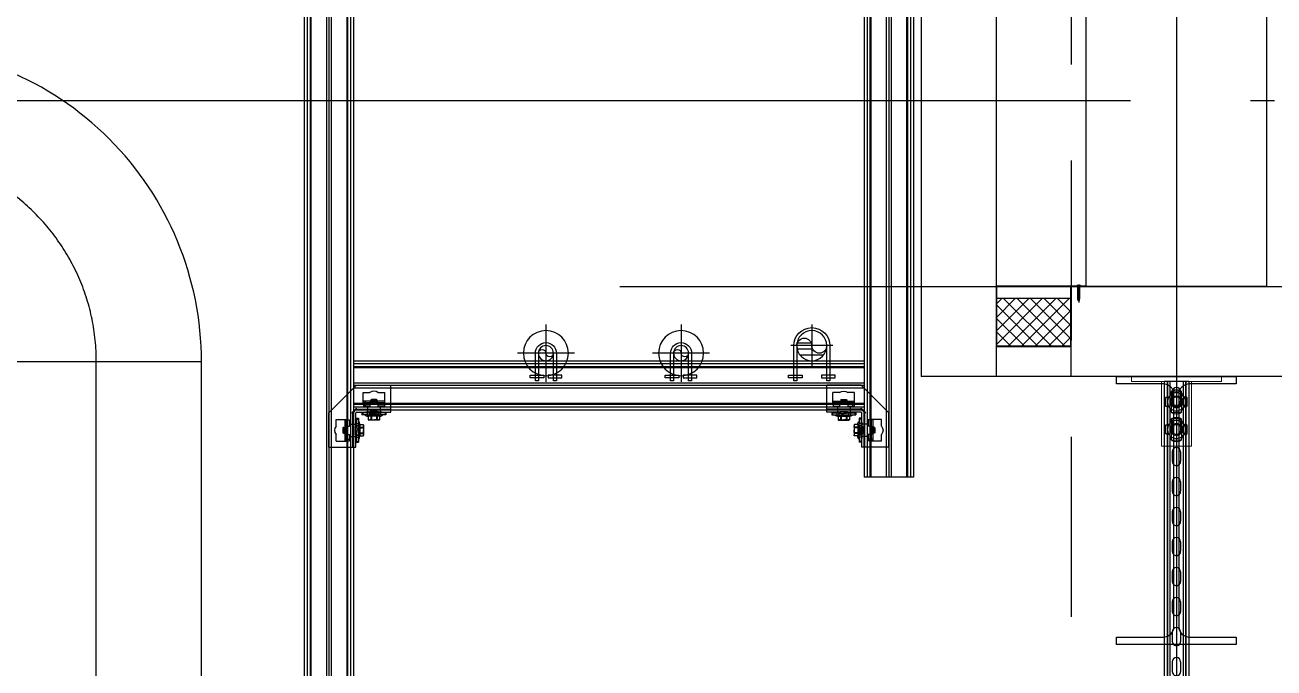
# Model space of a CAD drawing. Header units: millimetres. Extents: x 0 to 268175, y 0 to 74250.
# Drawn here: x 92769 to 94848, y 51813 to 52884 of the extents above; entities that cross this region are included whole.
import ezdxf

# ---------------------------------------------------------------- set-up
doc = ezdxf.new("R2010")
doc.units = ezdxf.units.MM
doc.header["$LTSCALE"] = 200
for name, pattern in [('CEN-GAUN', [32.2, 30, -1, 0.2, -1]), ('CEN6', [12, 10, -0.75, 0.5, -0.75]), ('CENTER', [50.8, 31.75, -6.35, 6.35, -6.35]), ('HID', [2.3, 1.5, -0.8]), ('phl_thick', [0])]:
    doc.linetypes.add(name, pattern=pattern)
for name, color, linetype in [('1 CEN', 15, 'CEN-GAUN'), ('1 OA', 4, 'Continuous'), ('@@P3_P4 환상망 SUPPORT', 143, 'Continuous'), ('BA', 9, 'Continuous'), ('PIPE', 3, 'Continuous')]:
    doc.layers.add(name, color=color, linetype=linetype)

# ---------------------------------------------------------------- blocks, each defined once
blk = doc.blocks.new('*U4377')
at = {"layer": '@@P3_P4 환상망 SUPPORT', "linetype": 'phl_thick'}
for p, q in [((-20.5, 0), (-20.5, 1336)), ((-15.6, 0), (-15.6, 1336)), ((-15.1, 0), (-15.1, 1336)), ((-11, 0), (-11, 1336)), ((11, 0), (11, 1336)), ((15.1, 0), (15.1, 1336)), ((15.6, 0), (15.6, 1336)), ((20.5, 0), (20.5, 1336)), ((-7, 1267), (-7, 1283)), ((7, 1267), (7, 1283)), ((-7, 1217), (-7, 1233)), ((7, 1217), (7, 1233)), ((-7, 1167), (-7, 1183)), ((7, 1167), (7, 1183)), ((-7, 1117), (-7, 1133)), ((7, 1117), (7, 1133)), ((-7, 1067), (-7, 1083)), ((7, 1067), (7, 1083)), ((-7, 1017), (-7, 1033)), ((7, 1017), (7, 1033)), ((-7, 967), (-7, 983)), ((7, 967), (7, 983)), ((-7, 917), (-7, 933)), ((7, 917), (7, 933)), ((-7, 867), (-7, 883)), ((7, 867), (7, 883)), ((-7, 817), (-7, 833)), ((7, 817), (7, 833)), ((-7, 767), (-7, 783)), ((7, 767), (7, 783)), ((-7, 717), (-7, 733)), ((7, 717), (7, 733)), ((-7, 667), (-7, 683)), ((7, 667), (7, 683)), ((-7, 617), (-7, 633)), ((7, 617), (7, 633)), ((-7, 567), (-7, 583)), ((7, 567), (7, 583)), ((-7, 517), (-7, 533)), ((7, 517), (7, 533)), ((-7, 467), (-7, 483)), ((7, 467), (7, 483)), ((-7, 417), (-7, 433)), ((7, 417), (7, 433)), ((-7, 367), (-7, 383)), ((7, 367), (7, 383)), ((-7, 317), (-7, 333)), ((7, 317), (7, 333)), ((-7, 267), (-7, 283)), ((7, 267), (7, 283)), ((-7, 217), (-7, 233)), ((7, 217), (7, 233)), ((-7, 167), (-7, 183)), ((7, 167), (7, 183)), ((-7, 117), (-7, 133)), ((7, 117), (7, 133)), ((-7, 67), (-7, 83)), ((7, 67), (7, 83)), ((-7, 17), (-7, 33)), ((7, 17), (7, 33))]:
    blk.add_line(p, q, dxfattribs=at)
at = {"layer": '@@P3_P4 환상망 SUPPORT', "linetype": 'Continuous'}
for p, q in [((-20.5, 1336), (20.5, 1336)), ((-20.5, 0), (20.5, 0))]:
    blk.add_line(p, q, dxfattribs=at)
at = {"layer": '@@P3_P4 환상망 SUPPORT', "linetype": 'phl_thick'}
for centre, start, end in [((0, 1283), 0.0003, 180.0003), ((0, 1267), 180.0003, 0.0003), ((0, 1233), 0.0003, 180.0003), ((0, 1217), 180.0003, 0.0003), ((0, 1183), 0.0003, 180.0003), ((0, 1167), 180.0003, 0.0003), ((0, 1133), 0.0003, 180.0003), ((0, 1117), 180.0003, 0.0003), ((0, 1083), 0.0003, 180.0003), ((0, 1067), 180.0003, 0.0003), ((0, 1033), 0.0003, 180.0003), ((0, 1017), 180.0003, 0.0003), ((0, 983), 0.0003, 180.0003), ((0, 967), 180.0003, 0.0003), ((0, 933), 0.0003, 180.0003), ((0, 917), 180.0003, 0.0003), ((0, 883), 0.0003, 180.0003), ((0, 867), 180.0003, 0.0003), ((0, 833), 0.0003, 180.0003), ((0, 817), 180.0003, 0.0003), ((0, 783), 0.0003, 180.0003), ((0, 767), 180.0003, 0.0003), ((0, 733), 0.0003, 180.0003), ((0, 717), 180.0003, 0.0003), ((0, 683), 0.0003, 180.0003), ((0, 667), 180.0003, 0.0003), ((0, 633), 0.0003, 180.0003), ((0, 617), 180.0003, 0.0003), ((0, 583), 0.0003, 180.0003), ((0, 567), 180.0003, 0.0003), ((0, 533), 0.0003, 180.0003), ((0, 517), 180.0003, 0.0003), ((0, 483), 0.0003, 180.0003), ((0, 467), 180.0003, 0.0003), ((0, 433), 0.0003, 180.0003), ((0, 417), 180.0003, 0.0003), ((0, 383), 0.0003, 180.0003), ((0, 367), 180.0003, 0.0003), ((0, 333), 0.0003, 180.0003), ((0, 317), 180.0003, 0.0003), ((0, 283), 0.0003, 180.0003), ((0, 267), 180.0003, 0.0003), ((0, 233), 0.0003, 180.0003), ((0, 217), 180.0003, 0.0003), ((0, 183), 0.0003, 180.0003), ((0, 167), 180.0003, 0.0003), ((0, 133), 0.0003, 180.0003), ((0, 117), 180.0003, 0.0003), ((0, 83), 0.0003, 180.0003), ((0, 67), 180.0003, 0.0003), ((0, 33), 0.0003, 180.0003), ((0, 17), 180.0003, 0.0003)]:
    blk.add_arc(centre, 7, start, end, dxfattribs=at)
blk = doc.blocks.new('A$C1199bcb0')
at = {"layer": '@@P3_P4 환상망 SUPPORT', "color": 2, "linetype": 'phl_thick'}
for p, q in [((-18, 6), (-17.99649, 6.117777)), ((-18, -6), (-18, 6)), ((-17.99649, 6.117777), (-17.986084, 6.235472)), ((-17.986084, 6.235472), (-17.968693, 6.352408)), ((-17.968693, 6.352408), (-17.944448, 6.467915)), ((-17.944448, 6.467915), (-17.913618, 6.581325)), ((-17.913618, 6.581325), (-17.876478, 6.691977)), ((-17.876478, 6.691977), (-17.832987, 6.800099)), ((-17.832987, 6.800099), (-17.782843, 6.90625)), ((-17.782843, 6.90625), (-17.726339, 7.009788)), ((-17.726339, 7.009788), (-17.663683, 7.110023)), ((-17.663683, 7.110023), (-17.595186, 7.206336)), ((-17.595186, 7.206336), (-17.521322, 7.298238)), ((-17.521322, 7.298238), (-17.442581, 7.385253)), ((-17.442581, 7.385253), (-17.359451, 7.466933)), ((-17.359451, 7.466933), (-17.272411, 7.54299)), ((-17.272411, 7.54299), (-17.182116, 7.613221)), ((-17.182116, 7.613221), (-17.089214, 7.677382)), ((-17.089214, 7.677382), (-16.99437, 7.735268)), ((-16.99437, 7.735268), (-16.898317, 7.78686)), ((-16.898317, 7.78686), (-16.801819, 7.832213)), ((-16.801819, 7.832213), (-16.705605, 7.871396)), ((-16.705605, 7.871396), (-16.608332, 7.905217)), ((-16.608332, 7.905217), (-16.509245, 7.934047)), ((-16.509245, 7.934047), (-16.408728, 7.957771)), ((-16.408728, 7.957771), (-16.307163, 7.976272)), ((-16.307163, 7.976272), (-16.204935, 7.989459)), ((-16.204935, 7.989459), (-16.102423, 7.997347)), ((-16.102423, 7.997347), (-16, 8)), ((-16, 8), (-14.439052, 8)), ((-14.439049, 8.000031), (-14.231407, 8.004602)), ((-14.231407, 8.004602), (-14.024026, 8.018427)), ((-14.024026, 8.018427), (-13.817566, 8.041426)), ((-13.817566, 8.041426), (-13.612699, 8.073442)), ((-13.612699, 8.073442), (-13.410096, 8.114311)), ((-13.410096, 8.114311), (-13.208317, 8.164452)), ((-13.208317, 8.164452), (-13.002339, 8.225616)), ((-13.002339, 8.225616), (-12.793396, 8.298335)), ((-12.793396, 8.298335), (-12.583125, 8.383024)), ((-12.583125, 8.383024), (-12.373108, 8.479752)), ((-12.373108, 8.479752), (-12.202334, 8.568009)), ((-12.202334, 8.568009), (-12.032001, 8.66519)), ((-12.032001, 8.66519), (-11.862731, 8.771353)), ((-11.862731, 8.771353), (-11.69539, 8.886751)), ((-11.69539, 8.886751), (-11.530483, 9.011345)), ((-11.530483, 9.011345), (-11.36902, 9.14507)), ((-11.36902, 9.14507), (-11.212824, 9.286802)), ((-11.212824, 9.286802), (-11.06258, 9.43597)), ((-11.06258, 9.43597), (-10.918729, 9.592018)), ((-10.918729, 9.592018), (-10.782094, 9.754732)), ((-10.782094, 9.754732), (-10.652928, 9.923378)), ((-10.652928, 9.923378), (-10.532238, 10.096755)), ((-10.532238, 10.096755), (-10.420465, 10.273729)), ((-10.420465, 10.273729), (-10.317712, 10.453605)), ((-10.317712, 10.453605), (-10.224151, 10.635519)), ((-10.224151, 10.635519), (-10.14017, 10.817799)), ((-10.14017, 10.817799), (-10.065554, 10.999621)), ((-10.065554, 10.999621), (-10, 11.18034)), ((-10, 11.18034), (-7.5, 18.540497)), ((-8.5, -4.129467), (-8.5, 4.129467)), ((-7.862192, 17.474161), (-8, 17.5)), ((-8, 17.068443), (-8, 17.5)), ((-7.826223, 5.296482), (-7.478477, 5.497254)), ((-7.478477, 5.497254), (-7.13805, 5.6938)), ((-7.13805, 5.6938), (-6.803941, 5.886698)), ((-6.803941, 5.886698), (-6.475198, 6.076497)), ((-6.475198, 6.076497), (-6.150906, 6.263728)), ((-6.150906, 6.263728), (-5.830178, 6.4489)), ((-5.830178, 6.4489), (-5.512148, 6.632514)), ((-5.512148, 6.632514), (-4.880781, 6.997035)), ((-4.880781, 6.997035), (-4.565745, 7.17892)), ((-4.565745, 7.17892), (-4.25, 7.361216)), ((-4.25, 7.361216), (-3.934255, 7.543511)), ((-3.934255, 7.543511), (-3.619219, 7.725397)), ((-3.619219, 7.725397), (-3.304035, 7.907369)), ((-3.304035, 7.907369), (-2.987851, 8.089918)), ((-2.987851, 8.089918), (-2.669822, 8.273532)), ((-2.669822, 8.273532), (-2.349094, 8.458704)), ((-2.349094, 8.458704), (-2.024802, 8.645934)), ((-2.024802, 8.645934), (-1.696059, 8.835734)), ((-1.696059, 8.835734), (-1.361951, 9.028632)), ((-1.361951, 9.028632), (-1.021523, 9.225178)), ((-1.021523, 9.225178), (-0.673776, 9.425949)), ((1.09777, 9.181157), (0.673776, 9.425949)), ((1.511166, 8.942483), (1.09777, 9.181157)), ((1.91576, 8.70889), (1.511166, 8.942483)), ((2.313254, 8.479397), (1.91576, 8.70889)), ((2.705276, 8.253062), (2.313254, 8.479397)), ((3.093409, 8.028974), (2.705276, 8.253062)), ((3.479206, 7.806234), (3.093409, 8.028974)), ((3.864216, 7.583949), (3.479206, 7.806234)), ((4.597267, 7.160721), (3.864216, 7.583949)), ((4.943779, 6.960663), (4.597267, 7.160721)), ((5.290677, 6.760381), (4.943779, 6.960663)), ((5.639091, 6.559224), (5.290677, 6.760381)), ((5.990151, 6.356539), (5.639091, 6.559224)), ((6.344997, 6.151669), (5.990151, 6.356539)), ((6.704797, 5.943938), (6.344997, 6.151669)), ((7.444122, 5.517089), (6.704797, 5.943938)), ((7.826223, 5.296482), (7.444122, 5.517089)), ((10, 11.18034), (7.5, 18.540497)), ((8.5, -4.129467), (8.5, 4.129467)), ((10.0619, 11.00917), (10, 11.18034)), ((10.131785, 10.837331), (10.0619, 11.00917)), ((10.20982, 10.665387), (10.131785, 10.837331)), ((10.296167, 10.493907), (10.20982, 10.665387)), ((10.390993, 10.323456), (10.296167, 10.493907)), ((10.494428, 10.154656), (10.390993, 10.323456)), ((10.605843, 9.989169), (10.494428, 10.154656)), ((10.724691, 9.827928), (10.605843, 9.989169)), ((10.850639, 9.671434), (10.724691, 9.827928)), ((10.983347, 9.520192), (10.850639, 9.671434)), ((11.122479, 9.374703), (10.983347, 9.520192)), ((11.26755, 9.235579), (11.122479, 9.374703)), ((11.417344, 9.103769), (11.26755, 9.235579)), ((11.571177, 8.979536), (11.417344, 9.103769)), ((11.728471, 8.863041), (11.571177, 8.979536)), ((11.888385, 8.754602), (11.728471, 8.863041)), ((12.049542, 8.654679), (11.888385, 8.754602)), ((12.211309, 8.563124), (12.049542, 8.654679)), ((12.373108, 8.479752), (12.211309, 8.563124)), ((12.583125, 8.383024), (12.373118, 8.4798)), ((12.793396, 8.298335), (12.583125, 8.383024)), ((13.002339, 8.225616), (12.793396, 8.298335)), ((13.208317, 8.164452), (13.002339, 8.225616)), ((13.410096, 8.114311), (13.208317, 8.164452)), ((13.612699, 8.073442), (13.410096, 8.114311)), ((13.817566, 8.041426), (13.612699, 8.073442)), ((14.024026, 8.018427), (13.817566, 8.041426)), ((14.231407, 8.004602), (14.024026, 8.018427)), ((14.439052, 8), (14.231407, 8.004602)), ((14.439052, 8), (14.690674, 8)), ((14.690674, 8), (14.945595, 8)), ((14.945595, 8), (15.203898, 8)), ((15.203898, 8), (15.465673, 8)), ((15.465673, 8), (15.731009, 8)), ((15.731009, 8), (16, 8)), ((16.102423, 7.997347), (16, 8)), ((16.204935, 7.989459), (16.102423, 7.997347)), ((16.307163, 7.976272), (16.204935, 7.989459)), ((16.408728, 7.957771), (16.307163, 7.976272)), ((16.509245, 7.934047), (16.408728, 7.957771)), ((16.608332, 7.905217), (16.509245, 7.934047)), ((16.705605, 7.871395), (16.608332, 7.905217)), ((16.801819, 7.832213), (16.705605, 7.871395)), ((16.898317, 7.78686), (16.801819, 7.832213)), ((16.99437, 7.735268), (16.898317, 7.78686)), ((17.089214, 7.677382), (16.99437, 7.735268)), ((17.182116, 7.613221), (17.089214, 7.677382)), ((17.272411, 7.54299), (17.182116, 7.613221)), ((17.359451, 7.466933), (17.272411, 7.54299)), ((17.442581, 7.385253), (17.359451, 7.466933)), ((17.521322, 7.298238), (17.442581, 7.385253)), ((17.595186, 7.206336), (17.521322, 7.298238)), ((17.663683, 7.110023), (17.595186, 7.206336)), ((17.726339, 7.009788), (17.663683, 7.110023)), ((17.782843, 6.90625), (17.726339, 7.009788)), ((17.832987, 6.800099), (17.782843, 6.90625)), ((17.876478, 6.691977), (17.832987, 6.800099)), ((17.913618, 6.581325), (17.876478, 6.691977)), ((17.944448, 6.467915), (17.913618, 6.581325)), ((17.968693, 6.352408), (17.944448, 6.467915)), ((17.986084, 6.235472), (17.968693, 6.352408)), ((17.99649, 6.117777), (17.986084, 6.235472)), ((18, 6), (17.99649, 6.117777)), ((18, -6), (18, 6)), ((-17.99649, -6.117777), (-18, -6)), ((-17.986084, -6.235472), (-17.99649, -6.117777)), ((-17.968693, -6.352408), (-17.986084, -6.235472)), ((-17.944448, -6.467915), (-17.968693, -6.352408)), ((-17.913618, -6.581325), (-17.944448, -6.467915)), ((-17.876478, -6.691977), (-17.913618, -6.581325)), ((-17.832987, -6.800099), (-17.876478, -6.691977)), ((-17.782843, -6.90625), (-17.832987, -6.800099)), ((-17.726339, -7.009788), (-17.782843, -6.90625)), ((-17.663683, -7.110023), (-17.726339, -7.009788)), ((-17.595186, -7.206336), (-17.663683, -7.110023)), ((-17.521322, -7.298238), (-17.595186, -7.206336)), ((-17.442581, -7.385253), (-17.521322, -7.298238)), ((-17.359451, -7.466933), (-17.442581, -7.385253)), ((-17.272411, -7.54299), (-17.359451, -7.466933)), ((-17.182116, -7.613221), (-17.272411, -7.54299)), ((-17.089214, -7.677382), (-17.182116, -7.613221)), ((-16.99437, -7.735268), (-17.089214, -7.677382)), ((-16.898317, -7.78686), (-16.99437, -7.735268)), ((-16.801819, -7.832213), (-16.898317, -7.78686)), ((-16.705605, -7.871395), (-16.801819, -7.832213)), ((-16.608332, -7.905217), (-16.705605, -7.871395)), ((-16.509245, -7.934047), (-16.608332, -7.905217)), ((-16.408728, -7.957771), (-16.509245, -7.934047)), ((-16.307163, -7.976272), (-16.408728, -7.957771)), ((-16.204935, -7.989459), (-16.307163, -7.976272)), ((-16.102423, -7.997347), (-16.204935, -7.989459)), ((-16, -8), (-16.102423, -7.997347)), ((-16, -8), (-14.439052, -8)), ((-14.231407, -8.004602), (-14.439052, -8)), ((-14.024026, -8.018427), (-14.231407, -8.004602)), ((-13.817566, -8.041426), (-14.024026, -8.018427)), ((-13.612699, -8.073442), (-13.817566, -8.041426)), ((-13.410096, -8.114311), (-13.612699, -8.073442)), ((-13.208317, -8.164452), (-13.410096, -8.114311)), ((-13.002339, -8.225616), (-13.208317, -8.164452)), ((-12.793396, -8.298335), (-13.002339, -8.225616)), ((-12.583125, -8.383024), (-12.793396, -8.298335)), ((-12.373118, -8.4798), (-12.583125, -8.383024)), ((-12.202317, -8.567993), (-12.373108, -8.479752)), ((-12.031596, -8.665364), (-12.202317, -8.567993)), ((-11.861625, -8.77208), (-12.031596, -8.665364)), ((-11.693248, -8.888251), (-11.861625, -8.77208)), ((-11.528074, -9.013275), (-11.693248, -8.888251)), ((-11.366937, -9.146872), (-11.528074, -9.013275)), ((-11.210513, -9.288848), (-11.366937, -9.146872)), ((-11.059873, -9.438622), (-11.210513, -9.288848)), ((-10.916073, -9.595039), (-11.059873, -9.438622)), ((-10.779813, -9.757758), (-10.916073, -9.595039)), ((-10.651197, -9.925931), (-10.779813, -9.757758)), ((-10.530719, -10.099052), (-10.651197, -9.925931)), ((-10.41886, -10.276366), (-10.530719, -10.099052)), ((-10.316502, -10.45592), (-10.41886, -10.276366)), ((-10.223629, -10.63676), (-10.316502, -10.45592)), ((-10.140051, -10.81822), (-10.223629, -10.63676)), ((-10.065572, -10.999636), (-10.140051, -10.81822)), ((-10, -11.18034), (-10.065572, -10.999636)), ((-7.5, -18.540497), (-10, -11.18034)), ((-7.444122, -5.517089), (-7.826223, -5.296482)), ((-6.704797, -5.943938), (-7.444122, -5.517089)), ((-6.344997, -6.151669), (-6.704797, -5.943938)), ((-5.990151, -6.356539), (-6.344997, -6.151669)), ((-5.639091, -6.559224), (-5.990151, -6.356539)), ((-5.290677, -6.760381), (-5.639091, -6.559224)), ((-4.943779, -6.960663), (-5.290677, -6.760381)), ((-4.597267, -7.160721), (-4.943779, -6.960663)), ((-4.25, -7.361216), (-4.597267, -7.160721)), ((-3.864216, -7.583949), (-4.25, -7.361216)), ((-3.479206, -7.806234), (-3.864216, -7.583949)), ((-3.093409, -8.028974), (-3.479206, -7.806234)), ((-2.705276, -8.253062), (-3.093409, -8.028974)), ((-2.313254, -8.479397), (-2.705276, -8.253062)), ((-1.91576, -8.70889), (-2.313254, -8.479397)), ((-1.511166, -8.942483), (-1.91576, -8.70889)), ((-1.09777, -9.181157), (-1.511166, -8.942483)), ((-0.673776, -9.425949), (-1.09777, -9.181157)), ((0.673776, -9.425949), (1.09777, -9.181157)), ((1.09777, -9.181157), (1.511166, -8.942483)), ((1.511166, -8.942483), (1.91576, -8.70889)), ((1.91576, -8.70889), (2.313254, -8.479397)), ((2.313254, -8.479397), (2.705276, -8.253062)), ((2.705276, -8.253062), (3.093409, -8.028974)), ((3.093409, -8.028974), (3.479206, -7.806234)), ((3.479206, -7.806234), (3.864216, -7.583949)), ((3.864216, -7.583949), (4.25, -7.361216)), ((4.25, -7.361216), (4.597267, -7.160721)), ((4.597267, -7.160721), (4.943779, -6.960663)), ((4.943779, -6.960663), (5.290677, -6.760381)), ((5.290677, -6.760381), (5.639091, -6.559224)), ((5.639091, -6.559224), (5.990151, -6.356539)), ((5.990151, -6.356539), (6.344997, -6.151669)), ((6.344997, -6.151669), (6.704797, -5.943938)), ((6.704797, -5.943938), (7.070754, -5.732653)), ((7.070754, -5.732653), (7.444122, -5.517089)), ((7.444122, -5.517089), (7.826223, -5.296482)), ((7.5, -18.540497), (10, -11.18034)), ((8, -17.5), (7.862205, -17.474163)), ((8, -17.5), (8, -17.068485)), ((10, -11.18034), (10.079742, -10.963325)), ((10.079742, -10.963325), (10.172623, -10.744906)), ((10.172623, -10.744906), (10.279159, -10.526212)), ((10.279159, -10.526212), (10.399189, -10.309495)), ((10.399189, -10.309495), (10.532238, -10.096755)), ((10.532238, -10.096755), (10.678125, -9.889198)), ((10.678125, -9.889198), (10.835908, -9.688932)), ((10.835908, -9.688932), (11.004268, -9.497615)), ((11.004268, -9.497615), (11.182281, -9.316057)), ((11.182281, -9.316057), (11.36902, -9.14507)), ((11.36902, -9.14507), (11.563231, -8.985682)), ((11.563231, -8.985682), (11.762086, -8.839511)), ((11.762086, -8.839511), (11.96414, -8.706587)), ((11.96414, -8.706587), (12.168209, -8.586729)), ((12.168209, -8.586729), (12.373108, -8.479752)), ((12.373108, -8.479752), (12.583125, -8.383024)), ((12.583125, -8.383024), (12.793396, -8.298335)), ((12.793396, -8.298335), (13.002339, -8.225616)), ((13.002339, -8.225616), (13.208317, -8.164452)), ((13.208317, -8.164452), (13.410096, -8.114311)), ((13.410096, -8.114311), (13.612699, -8.073442)), ((13.612699, -8.073442), (13.817566, -8.041426)), ((13.817566, -8.041426), (14.024026, -8.018427)), ((14.024026, -8.018427), (14.231407, -8.004602)), ((14.231407, -8.004602), (14.439052, -8)), ((14.439052, -8), (14.690674, -8)), ((14.690674, -8), (14.945595, -8)), ((14.945595, -8), (15.203898, -8)), ((15.203898, -8), (15.465673, -8)), ((15.465673, -8), (15.731009, -8)), ((15.731009, -8), (16, -8)), ((16, -8), (16.102423, -7.997347)), ((16.102423, -7.997347), (16.204935, -7.989459)), ((16.204935, -7.989459), (16.307163, -7.976272)), ((16.307163, -7.976272), (16.408728, -7.957771)), ((16.408728, -7.957771), (16.509245, -7.934047)), ((16.509245, -7.934047), (16.608332, -7.905217)), ((16.608332, -7.905217), (16.705605, -7.871396)), ((16.705605, -7.871396), (16.801819, -7.832213)), ((16.801819, -7.832213), (16.898317, -7.78686)), ((16.898317, -7.78686), (16.99437, -7.735268)), ((16.99437, -7.735268), (17.089214, -7.677382)), ((17.089214, -7.677382), (17.182116, -7.613221)), ((17.182116, -7.613221), (17.272411, -7.54299)), ((17.272411, -7.54299), (17.359451, -7.466933)), ((17.359451, -7.466933), (17.442581, -7.385253)), ((17.442581, -7.385253), (17.521322, -7.298238)), ((17.521322, -7.298238), (17.595186, -7.206336)), ((17.595186, -7.206336), (17.663683, -7.110023)), ((17.663683, -7.110023), (17.726339, -7.009788)), ((17.726339, -7.009788), (17.782843, -6.90625)), ((17.782843, -6.90625), (17.832987, -6.800099)), ((17.832987, -6.800099), (17.876478, -6.691977)), ((17.876478, -6.691977), (17.913618, -6.581325)), ((17.913618, -6.581325), (17.944448, -6.467915)), ((17.944448, -6.467915), (17.968693, -6.352408)), ((17.968693, -6.352408), (17.986084, -6.235472)), ((17.986084, -6.235472), (17.99649, -6.117777)), ((17.99649, -6.117777), (18, -6))]:
    blk.add_line(p, q, dxfattribs=at)
for radius in [10.3, 8.5]:
    blk.add_circle((0, 0), radius, dxfattribs=at)
for radius, start, end in [(15, 145.575707658, 214.424292384), (15, 48.189685111, 131.810314902), (9.45, 145.911393746, 154.088606254), (20, 67.975687163, 112.024312837), (9.45, 85.911393747, 94.088606253), (9.45, 25.911393746, 34.088606254), (15, 0, 34.424292384), (15, 325.575707658, 0), (15, 228.189685098, 311.810314889), (9.45, 205.911393746, 214.088606254), (20, 247.975687163, 292.024312837), (9.45, 265.911393747, 274.088606253), (9.45, 325.911393746, 334.088606254)]:
    blk.add_arc((0, 0), radius, start, end, dxfattribs=at)
blk = doc.blocks.new('A$Cbeba9721')
at = {"layer": '@@P3_P4 환상망 SUPPORT', "color": 5, "linetype": 'Continuous', "lineweight": 0}
for p, q in [((-75, 0), (75, 0)), ((-75, 0), (-75, -8)), ((75, 0), (75, -8)), ((-75, -8), (75, -8)), ((-25, -116), (-25, -8)), ((25, -116), (25, -8)), ((-8.2, -25), (-8.2, -35.3)), ((7.2, -24), (-7.2, -24)), ((8.2, -35.3), (8.2, -25)), ((-8.2, -48.7), (-8.2, -59)), ((-7.2, -60), (7.2, -60)), ((8.2, -59), (8.2, -48.7)), ((-8.2, -71), (-8.2, -81.3)), ((7.2, -70), (-7.2, -70)), ((8.2, -81.3), (8.2, -71)), ((-8.2, -94.7), (-8.2, -105)), ((8.2, -105), (8.2, -94.7)), ((-17, -116), (-25, -116)), ((-17, -116), (17, -116)), ((-7.2, -106), (7.2, -106)), ((25, -116), (17, -116))]:
    blk.add_line(p, q, dxfattribs=at)
for centre, radius, start, end in [((0, -42), 10.7, 140.7731, 219.2269), ((-7.2, -25), 1, 90, 180), ((7.2, -25), 1, 0, 90), ((0, -42), 10.7, 320.7731, 39.2269), ((-7.2, -59), 1, 180, 270), ((7.2, -59), 1, 270, 0), ((0, -88), 10.7, 140.7731, 219.2269), ((-7.2, -71), 1, 90, 180), ((7.2, -71), 1, 0, 90), ((0, -88), 10.7, 320.7731, 39.2269), ((-7.2, -105), 1, 180, 270), ((7.2, -105), 1, 270, 0)]:
    blk.add_arc(centre, radius, start, end, dxfattribs=at)
at = {"layer": '@@P3_P4 환상망 SUPPORT', "color": 2}
for p in [(0, -42), (0, -88)]:
    blk.add_blockref('A$C1199bcb0', p, dxfattribs=at)
blk = doc.blocks.new('1 DT-90-EL')
at = {"color": 0}
blk.add_lwpolyline([(-150, -100), (-50, -100, -0.414214), (0, -50), (0, 50, 0.414214)], format="xyb", close=True, dxfattribs=at)
blk.add_lwpolyline([(0, -50), (0, -50)])
at = {"color": 1, "linetype": 'CENTER', "ltscale": 2}
blk.add_arc((0, -100), 100, 90, 180, dxfattribs=at)
blk = doc.blocks.new('*U4396')
at = {"layer": '@@P3_P4 환상망 SUPPORT', "linetype": 'phl_thick'}
for p, q in [((0, 41), (2836, 41)), ((0, 36.1), (2836, 36.1)), ((0, 31.3), (2836, 31.3)), ((0, 30.6), (2836, 30.6)), ((0, 30.4), (2836, 30.4)), ((0, 29.7), (2836, 29.7)), ((0, 4.1), (2836, 4.1)), ((0, 0), (2836, 0)), ((0, -4.1), (2836, -4.1)), ((0, -29.7), (2836, -29.7)), ((0, -30.4), (2836, -30.4)), ((0, -30.6), (2836, -30.6)), ((0, -31.3), (2836, -31.3)), ((0, -36.1), (2836, -36.1)), ((0, -41), (2836, -41))]:
    blk.add_line(p, q, dxfattribs=at)
blk = doc.blocks.new('*U4348')
at = {"layer": '@@P3_P4 환상망 SUPPORT', "linetype": 'phl_thick'}
for p, q in [((0, 41), (1659.4, 41)), ((0, -41), (0, 41)), ((0, 36.1), (1659.4, 36.1)), ((0, 31.3), (1659.4, 31.3)), ((0, 30.6), (1659.4, 30.6)), ((0, 30.4), (1659.4, 30.4)), ((0, 29.7), (1659.4, 29.7)), ((1659.4, -41), (1659.4, 41)), ((0, 4.1), (1659.4, 4.1)), ((0, 0), (1659.4, 0)), ((0, -4.1), (1659.4, -4.1)), ((0, -29.7), (1659.4, -29.7)), ((0, -30.4), (1659.4, -30.4)), ((0, -30.6), (1659.4, -30.6)), ((0, -31.3), (1659.4, -31.3)), ((0, -36.1), (1659.4, -36.1)), ((0, -41), (1659.4, -41))]:
    blk.add_line(p, q, dxfattribs=at)
blk = doc.blocks.new('A$C655E5722')
at = {"layer": 'PIPE', "color": 1}
blk.add_lwpolyline([(13.8, 46.1, -1), (38.8, 46.1), (38.8, 0), (43.8, 0), (43.8, 46.1, 1), (8.8, 46.1), (8.8, 0), (13.8, 0)], format="xyb", close=True, dxfattribs=at)
for points in [[(22.7, 5), (0, 5), (0, 9.3), (22.7, 9.3)], [(30, 5), (52.7, 5), (52.7, 9.3), (30, 9.3)]]:
    blk.add_lwpolyline(points, close=True, dxfattribs=at)
blk = doc.blocks.new('A$C5D586DC2')
at = {"layer": 'PIPE', "color": 1}
for p, q in [((47.5, 95), (47.5, 0)), ((0, 47.5), (95, 47.5))]:
    blk.add_line(p, q, dxfattribs=at)
blk.add_circle((47.5, 47.5), 37.5, dxfattribs=at)
at = {"layer": 'PIPE'}
blk.add_circle((47.5, 47.5), 12.5, dxfattribs=at)
at = {"layer": 'PIPE', "color": 2}
for centre, start, end in [((41.2, 47.5), 180, 0), ((53.7, 47.5), 0, 180)]:
    blk.add_arc(centre, 6.25, start, end, dxfattribs=at)
blk = doc.blocks.new('A$C26622CD1')
at = {"layer": 'PIPE'}
for name, p in [('A$C5D586DC2', (0, 0)), ('A$C655E5722', (21.2, 1.4))]:
    blk.add_blockref(name, p, dxfattribs=at)
blk = doc.blocks.new('A$C7DF4670E')
at = {"layer": 'PIPE', "color": 1}
blk.add_lwpolyline([(13.8, 58.6, -1), (63.8, 58.6), (63.8, 0), (68.8, 0), (68.8, 58.6, 1), (8.8, 58.6), (8.8, 0), (13.8, 0)], format="xyb", close=True, dxfattribs=at)
for points in [[(22.7, 5), (0, 5), (0, 9.3), (22.7, 9.3)], [(55, 5), (77.7, 5), (77.7, 9.3), (55, 9.3)]]:
    blk.add_lwpolyline(points, close=True, dxfattribs=at)
blk = doc.blocks.new('*X2627')
at = {"color": 0}
for p, q in [((-12702.2, 15370), (-12701.5, 15370)), ((-12679.2, 15370), (-12653.5, 15370)), ((-12677, 15380), (-12653.6, 15380)), ((-12697.4, 15360), (-12658.3, 15360))]:
    blk.add_line(p, q, dxfattribs=at)
blk = doc.blocks.new('A$C621C202B')
at = {"layer": 'PIPE', "color": 1}
for p, q in [((35, 70), (35, 0)), ((0, 35), (70, 35))]:
    blk.add_line(p, q, dxfattribs=at)
at = {"layer": 'PIPE'}
blk.add_circle((35, 35), 25, dxfattribs=at)
at = {"layer": 'PIPE', "color": 2}
for centre, start, end in [((47.5, 35), 0, 180), ((22.5, 35), 180, 0)]:
    blk.add_arc(centre, 12.5, start, end, dxfattribs=at)
at = {"layer": 'PIPE', "color": 1}
blk.add_blockref('*X2627', (12712.8, -15340.6), dxfattribs=at)
blk = doc.blocks.new('A$C33D3164D')
at = {"layer": 'PIPE'}
for name, p in [('A$C7DF4670E', (0, 0)), ('A$C621C202B', (3.8, 23.6))]:
    blk.add_blockref(name, p, dxfattribs=at)
blk = doc.blocks.new('*U4310')
at = {"layer": '@@P3_P4 환상망 SUPPORT', "linetype": 'phl_thick'}
for p, q in [((0, 41), (850, 41)), ((0, -41), (0, 41)), ((0, 36.1), (850, 36.1)), ((0, 31.3), (850, 31.3)), ((0, 30.6), (850, 30.6)), ((0, 30.4), (850, 30.4)), ((0, 29.7), (850, 29.7)), ((850, -41), (850, 41)), ((0, 4.1), (850, 4.1)), ((0, 0), (850, 0)), ((0, -4.1), (850, -4.1)), ((0, -29.7), (850, -29.7)), ((0, -30.4), (850, -30.4)), ((0, -30.6), (850, -30.6)), ((0, -31.3), (850, -31.3)), ((0, -36.1), (850, -36.1)), ((0, -41), (850, -41))]:
    blk.add_line(p, q, dxfattribs=at)
blk = doc.blocks.new('A$Cd080613a')
at = {"layer": '@@P3_P4 환상망 SUPPORT', "color": 2, "linetype": 'phl_thick'}
for p, q in [((-20, 4.434), (-18.540497, 4.434)), ((-20, 1.034), (-20, 4.434)), ((-20, 1.034), (-18.540497, 1.034)), ((-18.540497, 4.434), (-11.18034, 4.434)), ((-18.540497, 1.034), (-18.540497, 4.434)), ((-18.540497, 1.034), (-11.18034, 1.034)), ((-13.5, 0), (-13.5, 1.034)), ((-13.5, 0), (-8, 0)), ((-11.18034, 4.434), (-10.999621, 4.526016)), ((-11.18034, 1.034), (-11.18034, 4.434)), ((-11.18034, 1.034), (-8.008727, 1.034)), ((-10.999621, 4.526016), (-10.817799, 4.607405)), ((-10.817799, 4.607405), (-10.635521, 4.678167)), ((-10.635521, 4.678167), (-10.453605, 4.738253)), ((-10.5, -10.466), (-10.5, 0)), ((-10.453605, 4.738253), (-10.273729, 4.787376)), ((-10.309559, 6.434007), (10.309559, 6.434007)), ((-10.273729, 4.787376), (-10.096742, 4.825514)), ((-10.096742, 4.825514), (-9.923378, 4.852767)), ((-9.923378, 4.852767), (-9.754732, 4.869109)), ((-9.754732, 4.869109), (-9.592018, 4.874416)), ((-9.43597, 4.869011), (-9.592018, 4.874416)), ((-9.45, 12.285517), (-8.5, 12.834)), ((-9.45, 12.285517), (-9.425949, 12.285517)), ((-9.45, 6.434), (-9.45, 12.285517)), ((-9.286802, 4.852541), (-9.43597, 4.869011)), ((-9.425949, 12.285517), (-9.225178, 12.382765)), ((-9.425949, 6.434), (-9.425949, 12.285517)), ((-9.14507, 4.825103), (-9.286802, 4.852541)), ((-9.225178, 12.382765), (-9.028632, 12.46982)), ((-9.011345, 4.786714), (-9.14507, 4.825103)), ((-9.028632, 12.46982), (-8.835734, 12.547031)), ((-8.886751, 4.737605), (-9.011345, 4.786714)), ((-8.771402, 4.677806), (-8.886751, 4.737605)), ((-8.835734, 12.547031), (-8.645934, 12.614685)), ((-8.66519, 4.60729), (-8.771402, 4.677806)), ((-8.568009, 4.52603), (-8.66519, 4.60729)), ((-8.645934, 12.614685), (-8.458704, 12.673015)), ((-8.479752, 4.434), (-8.568009, 4.52603)), ((-8.5, 12.834), (8.5, 12.834)), ((-8.383024, 4.342905), (-8.479752, 4.434)), ((-8.479752, 4.434), (8.479752, 4.434)), ((-8.458704, 12.673015), (-8.273532, 12.722205)), ((-8.298335, 4.244727), (-8.383024, 4.342905)), ((-8.225616, 4.140826), (-8.298335, 4.244727)), ((-8.273532, 12.722205), (-8.089918, 12.762387)), ((-8.164452, 4.032743), (-8.225616, 4.140826)), ((-8.114311, 3.921798), (-8.164452, 4.032743)), ((-8.073442, 3.805669), (-8.114311, 3.921798)), ((-8.089918, 12.762387), (-7.907369, 12.793645)), ((-8.041426, 3.683749), (-8.073442, 3.805669)), ((-8.018427, 3.556566), (-8.041426, 3.683749)), ((-8.004602, 3.42465), (-8.018427, 3.556566)), ((-8.006255, 0.977988), (-8.008727, 1.034)), ((-8.004136, 0.924002), (-8.006255, 0.977988)), ((-8.000031, 3.288557), (-8.004602, 3.42465)), ((-8.002394, 0.872075), (-8.004136, 0.924002)), ((-8.001102, 0.822352), (-8.002394, 0.872075)), ((-8.000288, 0.774408), (-8.001102, 0.822352)), ((-8, 0.727727), (-8.000288, 0.774408)), ((-8, -0.157176), (-8, 3.288561)), ((-7.997347, 2.169936), (-8, 2.238707)), ((-7.989459, 2.102767), (-7.997347, 2.169936)), ((-7.976272, 2.037446), (-7.989459, 2.102767)), ((-7.957771, 1.974207), (-7.976272, 2.037446)), ((-7.934047, 1.913249), (-7.957771, 1.974207)), ((-7.905217, 1.854768), (-7.934047, 1.913249)), ((-7.907369, 12.793645), (-7.725397, 12.816016)), ((-7.871396, 1.798956), (-7.905217, 1.854768)), ((-7.832213, 1.745381), (-7.871396, 1.798956)), ((-7.78686, 1.693336), (-7.832213, 1.745381)), ((-7.735268, 1.643293), (-7.78686, 1.693336)), ((-7.677382, 1.595741), (-7.735268, 1.643293)), ((-7.725397, 12.816016), (-7.543511, 12.829488)), ((-7.613221, 1.551128), (-7.677382, 1.595741)), ((-7.54299, 1.509804), (-7.613221, 1.551128)), ((-7.543511, 12.829488), (-7.361216, 12.834)), ((-7.466933, 1.472099), (-7.54299, 1.509804)), ((-7.385253, 1.438355), (-7.466933, 1.472099)), ((-7.298238, 1.408783), (-7.385253, 1.438355)), ((-7.17892, 12.829488), (-7.361216, 12.834)), ((-7.206336, 1.383563), (-7.298238, 1.408783)), ((-7.110023, 1.362871), (-7.206336, 1.383563)), ((-6.997035, 12.816016), (-7.17892, 12.829488)), ((-7.009788, 1.34687), (-7.110023, 1.362871)), ((-6.90625, 1.335597), (-7.009788, 1.34687)), ((-6.815063, 12.793645), (-6.997035, 12.816016)), ((-6.800099, 1.329011), (-6.90625, 1.335597)), ((-6.632514, 12.762387), (-6.815063, 12.793645)), ((-6.691977, 1.327135), (-6.800099, 1.329011)), ((-6.691977, 1.327135), (-6.581325, 1.329907)), ((-6.4489, 12.722205), (-6.632514, 12.762387)), ((-6.581325, 1.329907), (-6.467915, 1.337363)), ((-6.467915, 1.337363), (-6.352408, 1.349526)), ((-6.263728, 12.673015), (-6.4489, 12.722205)), ((-6.352408, 1.349526), (-6.235472, 1.366419)), ((-6.076497, 12.614685), (-6.263728, 12.673015)), ((-6.235472, 1.366419), (-6.117777, 1.387979)), ((-6.117777, 1.387979), (-6, 1.414014)), ((-5.886698, 12.547031), (-6.076497, 12.614685)), ((-6, 1.414014), (-5.30323, 1.57262)), ((-6, -1.216), (-6, 1.414014)), ((-5.6938, 12.46982), (-5.886698, 12.547031)), ((-5.497254, 12.382765), (-5.6938, 12.46982)), ((-5.296482, 12.285517), (-5.497254, 12.382765)), ((-5.30323, 1.57262), (-4.617331, 1.711087)), ((-5.296482, 12.285517), (-4.129467, 12.285517)), ((-5.296482, 6.434), (-5.296482, 12.285517)), ((-4.617331, 1.711087), (-3.940787, 1.829986)), ((-4.129467, 12.285517), (-3.727924, 12.382765)), ((-4.129467, 6.434), (-4.129467, 12.285517)), ((-3.940787, 1.829986), (-3.272149, 1.929801)), ((-3.727924, 12.382765), (-3.334832, 12.46982)), ((-3.334832, 12.46982), (-2.949037, 12.547031)), ((-3.272149, 1.929801), (-2.610019, 2.010935)), ((-2.949037, 12.547031), (-2.569437, 12.614685)), ((-2.610019, 2.010935), (-1.953047, 2.07371)), ((-2.569437, 12.614685), (-2.194977, 12.673015)), ((-2.194977, 12.673015), (-1.824632, 12.722205)), ((-1.953047, 2.07371), (-1.299912, 2.118373)), ((-1.824632, 12.722205), (-1.457404, 12.762387)), ((-1.457404, 12.762387), (-1.092307, 12.793645)), ((-1.299912, 2.118373), (-0.649322, 2.145102)), ((-1.092307, 12.793645), (-0.728363, 12.816016)), ((-0.728363, 12.816016), (-0.364591, 12.829488)), ((-0.649322, 2.145102), (0, 2.154)), ((-0.364591, 12.829488), (0, 12.834)), ((0.364591, 12.829488), (0, 12.834)), ((0.649322, 2.145102), (0, 2.154)), ((0.728363, 12.816016), (0.364591, 12.829488)), ((1.299912, 2.118373), (0.649322, 2.145102)), ((1.092307, 12.793645), (0.728363, 12.816016)), ((1.457404, 12.762387), (1.092307, 12.793645)), ((1.953047, 2.07371), (1.299912, 2.118373)), ((1.824632, 12.722205), (1.457404, 12.762387)), ((2.194977, 12.673015), (1.824632, 12.722205)), ((2.610019, 2.010935), (1.953047, 2.07371)), ((2.569437, 12.614685), (2.194977, 12.673015)), ((2.949037, 12.547031), (2.569437, 12.614685)), ((3.272149, 1.929801), (2.610019, 2.010935)), ((3.334832, 12.46982), (2.949037, 12.547031)), ((3.940787, 1.829986), (3.272149, 1.929801)), ((3.727924, 12.382765), (3.334832, 12.46982)), ((4.129467, 12.285517), (3.727924, 12.382765)), ((4.617331, 1.711087), (3.940787, 1.829986)), ((4.129467, 12.285517), (5.296482, 12.285517)), ((4.129467, 6.434), (4.129467, 12.285517)), ((5.30323, 1.57262), (4.617331, 1.711087)), ((5.296482, 12.285517), (5.517089, 12.391922)), ((5.296482, 6.434), (5.296482, 12.285517)), ((6, 1.414014), (5.30323, 1.57262)), ((5.517089, 12.391922), (5.732653, 12.48604)), ((5.732653, 12.48604), (5.943938, 12.568319)), ((5.943938, 12.568319), (6.151669, 12.639125)), ((6.117777, 1.387979), (6, 1.414014)), ((6, -1.216), (6, 1.414014)), ((6.235472, 1.366419), (6.117777, 1.387979)), ((6.151669, 12.639125), (6.356539, 12.698744)), ((6.352408, 1.349526), (6.235472, 1.366419)), ((6.467915, 1.337363), (6.352408, 1.349526)), ((6.356539, 12.698744), (6.559224, 12.747389)), ((6.581325, 1.329907), (6.467915, 1.337363)), ((6.559224, 12.747389), (6.760381, 12.785202)), ((6.691977, 1.327135), (6.581325, 1.329907)), ((6.691977, 1.327135), (6.800099, 1.329011)), ((6.760381, 12.785202), (6.960663, 12.812253)), ((6.800099, 1.329011), (6.90625, 1.335597)), ((6.90625, 1.335597), (7.009788, 1.34687)), ((6.960663, 12.812253), (7.160721, 12.828542)), ((7.009788, 1.34687), (7.110023, 1.362871)), ((7.110023, 1.362871), (7.206336, 1.383563)), ((7.160721, 12.828542), (7.361216, 12.834)), ((7.206336, 1.383563), (7.298238, 1.408783)), ((7.298238, 1.408783), (7.385253, 1.438355)), ((7.583949, 12.827266), (7.361216, 12.834)), ((7.385253, 1.438355), (7.466933, 1.472099)), ((7.466933, 1.472099), (7.54299, 1.509804)), ((7.54299, 1.509804), (7.613221, 1.551128)), ((7.806234, 12.80717), (7.583949, 12.827266)), ((7.613221, 1.551128), (7.677382, 1.595741)), ((7.677382, 1.595741), (7.735268, 1.643293)), ((7.735268, 1.643293), (7.78686, 1.693336)), ((7.78686, 1.693336), (7.832213, 1.745381)), ((8.028974, 12.773795), (7.806234, 12.80717)), ((7.832213, 1.745381), (7.871395, 1.798957)), ((7.871395, 1.798957), (7.905217, 1.854768)), ((7.905217, 1.854768), (7.934047, 1.913249)), ((7.934047, 1.913249), (7.957771, 1.974207)), ((7.957771, 1.974207), (7.976272, 2.037446)), ((7.976272, 2.037446), (7.989459, 2.102767)), ((7.989459, 2.102767), (7.997347, 2.169936)), ((7.997347, 2.169936), (8, 2.238707)), ((8, 3.288561), (8.004602, 3.42465)), ((8, -0.157176), (8, 3.288561)), ((8, 0.727727), (8.000288, 0.774408)), ((8, 0), (13.5, 0)), ((8.000288, 0.774408), (8.001102, 0.822352)), ((8.001102, 0.822352), (8.002394, 0.872075)), ((8.002394, 0.872075), (8.004128, 0.923982)), ((8.004128, 0.923982), (8.006255, 0.977988)), ((8.004602, 3.42465), (8.018427, 3.556566)), ((8.006255, 0.977988), (8.008727, 1.034)), ((8.008727, 1.034), (20, 1.034)), ((8.018427, 3.556566), (8.041426, 3.683749)), ((8.253062, 12.727113), (8.028974, 12.773795)), ((8.041426, 3.683749), (8.073442, 3.805669)), ((8.073442, 3.805669), (8.114311, 3.921798)), ((8.114311, 3.921798), (8.164452, 4.032743)), ((8.164452, 4.032743), (8.225616, 4.140826)), ((8.225616, 4.140826), (8.298335, 4.244727)), ((8.479397, 12.666988), (8.253062, 12.727113)), ((8.298335, 4.244727), (8.383024, 4.342905)), ((8.383024, 4.342905), (8.4798, 4.433966)), ((8.70889, 12.593179), (8.479397, 12.666988)), ((8.479752, 4.434), (8.567993, 4.526015)), ((9.45, 12.285517), (8.5, 12.834)), ((8.567993, 4.526015), (8.665364, 4.607404)), ((8.665364, 4.607404), (8.772082, 4.678167)), ((8.942483, 12.505333), (8.70889, 12.593179)), ((8.772082, 4.678167), (8.888251, 4.738253)), ((8.888251, 4.738253), (9.013275, 4.787375)), ((9.181157, 12.402978), (8.942483, 12.505333)), ((9.013275, 4.787375), (9.146859, 4.825513)), ((9.146859, 4.825513), (9.288848, 4.852767)), ((9.425949, 12.285517), (9.181157, 12.402978)), ((9.288848, 4.852767), (9.438622, 4.869109)), ((9.425949, 12.285517), (9.45, 12.285517)), ((9.425949, 6.434), (9.425949, 12.285517)), ((9.438622, 4.869109), (9.595039, 4.874416)), ((9.45, 6.434), (9.45, 12.285517)), ((9.757758, 4.869011), (9.595039, 4.874416)), ((9.925931, 4.852541), (9.757758, 4.869011)), ((10.099052, 4.825103), (9.925931, 4.852541)), ((10.276366, 4.786714), (10.099052, 4.825103)), ((10.45592, 4.737606), (10.276366, 4.786714)), ((10.63676, 4.677807), (10.45592, 4.737606)), ((10.5, -10.466), (10.5, 0)), ((10.81822, 4.607291), (10.63676, 4.677807)), ((10.999636, 4.526031), (10.81822, 4.607291)), ((11.18034, 4.434), (10.999636, 4.526031)), ((11.18034, 4.434), (18.540497, 4.434)), ((11.18034, 1.034), (11.18034, 4.434)), ((13.5, 0), (13.5, 1.034)), ((18.540497, 4.434), (20, 4.434)), ((18.540497, 1.034), (18.540497, 4.434)), ((20, 1.034), (20, 4.434)), ((-17.5, -10.466), (-6.800735, -10.466)), ((-17.5, -18.466001), (-17.5, -10.466)), ((-17.5, -18.466001), (17.5, -18.466001)), ((-6.800735, -16.249999), (-6.800735, -10.466)), ((-6.800735, -16.249999), (6.800735, -16.249999)), ((-6, -1.216), (6, -1.216)), ((-5, -20.63), (-5, -18.466001)), ((-4.064, -21.565999), (-5, -20.63)), ((-5, -20.63), (5, -20.63)), ((4.064, -21.565999), (5, -20.63)), ((5, -20.63), (5, -18.466001)), ((6.800735, -10.466), (17.5, -10.466)), ((6.800735, -16.249999), (6.800735, -10.466)), ((14.5, -18.466001), (14.5, -10.466)), ((17.5, -18.466001), (17.5, -10.466)), ((-4.064, -21.565999), (4.064, -21.565999))]:
    blk.add_line(p, q, dxfattribs=at)
for centre, start, end in [((-10.309559, -0.066037), 90.000000636, 136.186859386), ((10.309559, -0.066037), 43.813140614, 89.999999364)]:
    blk.add_arc(centre, 6.500044, start, end, dxfattribs=at)
for centre, start_param, end_param in [((-6, -0.157176), 3.1415926536, 4.7123889763), ((6, -0.157176), 4.7123889844, 6.2831853072)]:
    blk.add_ellipse(centre, major_axis=(2, 0), ratio=0.529412, start_param=start_param, end_param=end_param, dxfattribs=at)
blk = doc.blocks.new('A$Cc3c98554')
at = {"layer": '@@P3_P4 환상망 SUPPORT', "color": 6, "linetype": 'phl_thick'}
for p, q in [((-57, 0), (0, 0)), ((0, -45), (0, 0)), ((-103, -46), (-57.000017, -0.000015)), ((-46, -12), (-34.734983, -12)), ((-46, -28.5), (-46, -12)), ((-21.265018, -12), (-10, -12)), ((-10, -28.5), (-10, -12)), ((-64.816234, -46), (-57, -38.183766)), ((-57, -41), (-57, -38.183766)), ((-57, -40), (0, -40)), ((-57, -41), (0, -41)), ((-46, -28.5), (-34.734983, -28.5)), ((-21.265018, -28.5), (-10, -28.5)), ((-103, -103), (-103, -46)), ((-91, -57), (-74.5, -57)), ((-91, -68.265017), (-91, -57)), ((-74.5, -68.265017), (-74.5, -57)), ((-64.816234, -46), (-62, -46)), ((-63, -103), (-63, -46)), ((-62, -103), (-62, -46)), ((-58, -103), (-58, -46)), ((-57, -45), (0, -45)), ((-91, -93), (-91, -81.734982)), ((-74.5, -93), (-74.5, -81.734982)), ((-103, -103), (-58, -103)), ((-91, -93), (-74.5, -93))]:
    blk.add_line(p, q, dxfattribs=at)
for centre, radius, start, end in [((-28, -20.25), 10.65, 50.773127024, 129.226880882), ((-57, -46), 5, 90.000000002, 180), ((-28, -20.25), 10.65, 230.773119118, 309.226872976), ((-57, -46), 1, 90.000000007, 180), ((-82.75, -75), 10.65, 140.773119117, 219.226872976), ((-82.75, -75), 10.65, 320.773127024, 39.226880883)]:
    blk.add_arc(centre, radius, start, end, dxfattribs=at)
at = {"layer": '@@P3_P4 환상망 SUPPORT', "color": 2, "linetype": 'Continuous'}
for p, rotation in [((-28, -45), 180), ((-58, -75), 270)]:
    blk.add_blockref('A$Cd080613a', p, dxfattribs=dict(at, rotation=rotation))

msp = doc.modelspace()

# ---------------------------------------------------------------- linework, layer by layer
at = {"layer": '1 CEN'}
for p, q in [((94685.2, 61303.5), (94685.2, 44634.9)), ((43528.6, 52758.4), (95215.3, 52758.4)), ((93759, 52448.2), (120685.2, 52448.2))]:
    msp.add_line(p, q, dxfattribs=at)
at = {"layer": '1 OA', "color": 1, "linetype": 'CEN6', "ltscale": 0.8}
msp.add_line((92887.5, 51685.8), (92887.5, 52323.2), dxfattribs=at)
at = {"layer": '1 OA'}
msp.add_line((93062.5, 51685.8), (93062.5, 52323.2), dxfattribs=at)
at = {"layer": 'BA', "linetype": 'HID'}
msp.add_line((94510.2, 56798.2), (94510.2, 46948.2), dxfattribs=at)
at = {"layer": 'BA'}
for p, q in [((94260.2, 53948.2), (94260.2, 52298.2)), ((94385.2, 53948.2), (94385.2, 52298.2)), ((94535.2, 52448.2), (94535.2, 53748.2)), ((94835.2, 53748.2), (94835.2, 52448.2)), ((94385.7, 52448.7), (94385.2, 52448.7)), ((94385.2, 52448.7), (94385.2, 52348.2)), ((94385.2, 52448.2), (115920.2, 52448.2)), ((94385.7, 52348.7), (94385.7, 52448.7)), ((94509.7, 52448.7), (94385.7, 52448.7)), ((94385.7, 52448.7), (94385.7, 52348.7)), ((94385.7, 52448.2), (94509.7, 52448.2)), ((94385.7, 52428.2), (94385.7, 52448.2)), ((94535.2, 52448.7), (94509.7, 52448.7)), ((94509.7, 52448.7), (94509.7, 52348.7)), ((94509.7, 52348.7), (94509.7, 52448.7)), ((94509.7, 52448.2), (94509.7, 52428.2)), ((94510.2, 52298.2), (94510.2, 52448.2)), ((94510.2, 52348.2), (94510.2, 52448.2)), ((94510.2, 52448.2), (94535.2, 52448.2)), ((94519.7, 52449.9), (94519.7, 52449.7)), ((94522.4, 52449.9), (94519.7, 52449.9)), ((94519.7, 52449.7), (94521.2, 52448.2)), ((94522.4, 52449.7), (94519.7, 52449.7)), ((94521.2, 52448.2), (94524.2, 52448.2)), ((94521.2, 52447.7), (94521.2, 52427.8)), ((94524.2, 52447.7), (94521.2, 52447.7)), ((94521.4, 52427.8), (94521.4, 52447.7)), ((94522.4, 52449.2), (94522.4, 52449.9)), ((94523, 52449.2), (94522.4, 52449.2)), ((94522.7, 52451.8), (94522.7, 52421.9)), ((94523, 52449.9), (94523, 52449.2)), ((94525.7, 52449.9), (94523, 52449.9)), ((94525.7, 52449.7), (94523, 52449.7)), ((94524, 52447.7), (94524, 52427.8)), ((94524.2, 52448.2), (94525.7, 52449.7)), ((94524.2, 52447.7), (94524.2, 52427.8)), ((94525.7, 52449.7), (94525.7, 52449.9)), ((94535.2, 52448.2), (94535.2, 52448.7)), ((94835.2, 52448.2), (94535.2, 52448.2)), ((94509.7, 52428.2), (94385.7, 52428.2)), ((94521.2, 52427.8), (94521.4, 52427.8)), ((94522.7, 52427.8), (94521.4, 52429.7)), ((94521.9, 52424.9), (94521.4, 52427.8)), ((94522.7, 52423.9), (94521.9, 52424.9)), ((94524.2, 52427.8), (94522.7, 52427.8)), ((94522.7, 52423.9), (94522.7, 52427.8)), ((94522.7, 52424.9), (94523.3, 52427.5)), ((94522.7, 52424.9), (94523.4, 52424.6)), ((94522.7, 52423.9), (94523.6, 52424.9)), ((94523.3, 52427.5), (94523.6, 52424.9)), ((94523.6, 52424.9), (94524, 52427.8)), ((94385.2, 52348.2), (94510.2, 52348.2)), ((94509.7, 52348.7), (94385.7, 52348.7)), ((94385.7, 52348.7), (94509.7, 52348.7)), ((115920.2, 52298.2), (94260.2, 52298.2)), ((94585.7, 52286.2), (94585.7, 52298.2)), ((94585.7, 52298.2), (94784.7, 52298.2)), ((94784.7, 52298.2), (94784.7, 52286.2)), ((94663.2, 52286.2), (94585.7, 52286.2)), ((94681.2, 51882.2), (94681.2, 52268.2)), ((94689.2, 52268.2), (94689.2, 51882.2)), ((94784.7, 52286.2), (94707.2, 52286.2)), ((94585.7, 51864.2), (94663.2, 51864.2)), ((94585.7, 51852.2), (94585.7, 51864.2)), ((94784.7, 51852.2), (94585.7, 51852.2)), ((94707.2, 51864.2), (94784.7, 51864.2)), ((94784.7, 51864.2), (94784.7, 51852.2))]:
    msp.add_line(p, q, dxfattribs=at)
at = {"layer": 'BA', "linetype": 'Continuous'}
for p, q in [((94385.7, 52419.3), (94394.7, 52428.2)), ((94385.7, 52396.8), (94417.1, 52428.2)), ((94385.7, 52374.4), (94439.6, 52428.2)), ((94385.7, 52351.9), (94462, 52428.2)), ((94454.8, 52348.7), (94385.7, 52417.8)), ((94477.2, 52348.7), (94397.7, 52428.2)), ((94405, 52348.7), (94484.5, 52428.2)), ((94499.7, 52348.7), (94420.2, 52428.2)), ((94427.4, 52348.7), (94506.9, 52428.2)), ((94509.7, 52361.1), (94442.6, 52428.2)), ((94509.7, 52383.6), (94465.1, 52428.2)), ((94509.7, 52406), (94487.5, 52428.2)), ((94432.3, 52348.7), (94385.7, 52395.3)), ((94449.9, 52348.7), (94509.7, 52408.6)), ((94409.9, 52348.7), (94385.7, 52372.9)), ((94472.3, 52348.7), (94509.7, 52386.1)), ((94387.4, 52348.7), (94385.7, 52350.4)), ((94494.8, 52348.7), (94509.7, 52363.7))]:
    msp.add_line(p, q, dxfattribs=at)
at = {"layer": 'BA'}
for centre, radius, start, end in [((94521.1, 52447.9), 0.3, 289.4712, 70.5288), ((94524.3, 52447.9), 0.3, 109.4712, 250.5288), ((94663.2, 52268.2), 18, 0, 90), ((94707.2, 52268.2), 18, 90, 180), ((94663.2, 51882.2), 18, 270, 0), ((94707.2, 51882.2), 18, 180, 270)]:
    msp.add_arc(centre, radius, start, end, dxfattribs=at)

# ---------------------------------------------------------------- block references
at = {"layer": '1 OA', "xscale": 3.5, "yscale": 3.5, "zscale": 3.5, "rotation": 270}
msp.add_blockref('1 DT-90-EL', (92887.5, 52323.2), dxfattribs=at)
at = {"layer": '@@P3_P4 환상망 SUPPORT', "linetype": 'Continuous', "xscale": -1}
for name, p, rotation in [('*U4396', (93274.5, 53790.2), 89.99999999999972), ('*U4348', (94206.5, 53790.2), 89.9999999999997), ('*U4310', (93315.5, 52283.8), 180)]:
    msp.add_blockref(name, p, dxfattribs=dict(at, rotation=rotation))
at = {"layer": '@@P3_P4 환상망 SUPPORT', "color": 5, "rotation": 359.9999999999999}
msp.add_blockref('A$Cbeba9721', (94685.3, 52298.2), dxfattribs=at)
at = {"layer": '@@P3_P4 환상망 SUPPORT', "linetype": 'Continuous', "rotation": 180}
msp.add_blockref('*U4377', (94685.3, 52290.2), dxfattribs=at)
at = {"layer": '@@P3_P4 환상망 SUPPORT', "color": 6}
msp.add_blockref('A$Cc3c98554', (93377.5, 52283.8), dxfattribs=at)
at = {"layer": '@@P3_P4 환상망 SUPPORT', "color": 6, "xscale": -1}
msp.add_blockref('A$Cc3c98554', (94103.5, 52283.8), dxfattribs=at)
at = {"layer": 'PIPE', "xscale": -1}
for name, p in [('A$C26622CD1', (93683.3, 52289.8)), ('A$C26622CD1', (93908.3, 52289.8)), ('A$C33D3164D', (94117.1, 52291.2))]:
    msp.add_blockref(name, p, dxfattribs=at)

doc.saveas('drawing.dxf')
